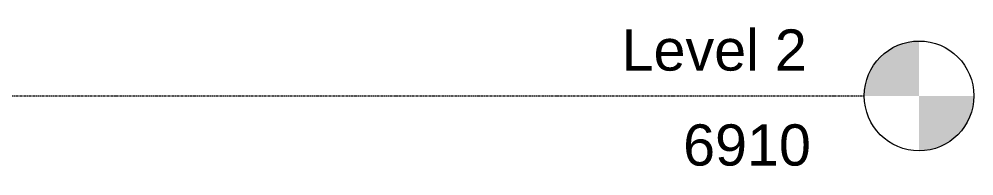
# Model space of a CAD drawing. Header units: millimetres. Extents: x -6070 to 23476, y -682 to 8474.
# Drawn here: x 16509 to 23476, y 6328 to 7469 of the extents above; entities that cross this region are included whole.
import ezdxf

# ---------------------------------------------------------------- set-up
doc = ezdxf.new("R2010")
doc.units = ezdxf.units.MM
doc.linetypes.add('Centre', pattern=[31.75, 6.35, -4.7625, 15.875, -4.7625])
doc.layers.add('A-FLOR-LEVL', color=51, linetype='Continuous', lineweight=9)
doc.styles.add('Arial', font='arial.ttf', dxfattribs={"height": 300})

# ---------------------------------------------------------------- blocks, each defined once
blk = doc.blocks.new('Уровень - M_Level Head - Circle-24867-Section 2')
at = {"layer": 'A-FLOR-LEVL'}
h = blk.add_hatch(color=256, dxfattribs=at)
edge = h.paths.add_edge_path()
edge.add_line((23075.7, -100), (22675.7, -100))
edge.add_arc((23075.7, -100), 400, 90, 180, ccw=False)
edge.add_line((23075.7, 300), (23075.7, -100))
h = blk.add_hatch(color=256, dxfattribs=at)
edge = h.paths.add_edge_path()
edge.add_line((23075.7, -500), (23075.7, -100))
edge.add_line((23075.7, -100), (23475.7, -100))
edge.add_arc((23075.7, -100), 400, 270, 360, ccw=False)
blk.add_circle((23075.7, -100), 400, dxfattribs=at)

msp = doc.modelspace()

# ---------------------------------------------------------------- linework, layer by layer
at = {"layer": 'A-FLOR-LEVL', "linetype": 'Centre'}
msp.add_line((-6070, 6910), (22675.7, 6910), dxfattribs=at)

# ---------------------------------------------------------------- block references
at = {"layer": 'A-FLOR-LEVL'}
msp.add_blockref('Уровень - M_Level Head - Circle-24867-Section 2', (0, 7010), dxfattribs=at)

# ---------------------------------------------------------------- texts
at = {"layer": 'A-FLOR-LEVL', "insert": (21354.3, 6702.6), "char_height": 300, "width": 1154.43, "attachment_point": 1, "style": 'Arial', "bg_fill": 3, "box_fill_scale": 1.25, "bg_fill_color": 256, "bg_fill_true_color": 13158600, "bg_fill_transparency": 0}
msp.add_mtext('6910', dxfattribs=at)

# ---------------------------------------------------------------- next in the draw order: texts
at = {"layer": 'A-FLOR-LEVL', "insert": (20905.5, 7394.4), "char_height": 300, "width": 1675.527, "attachment_point": 1, "style": 'Arial', "bg_fill": 3, "box_fill_scale": 1.25, "bg_fill_color": 256, "bg_fill_true_color": 13158600, "bg_fill_transparency": 0}
msp.add_mtext('Level 2', dxfattribs=at)

doc.saveas('drawing.dxf')
